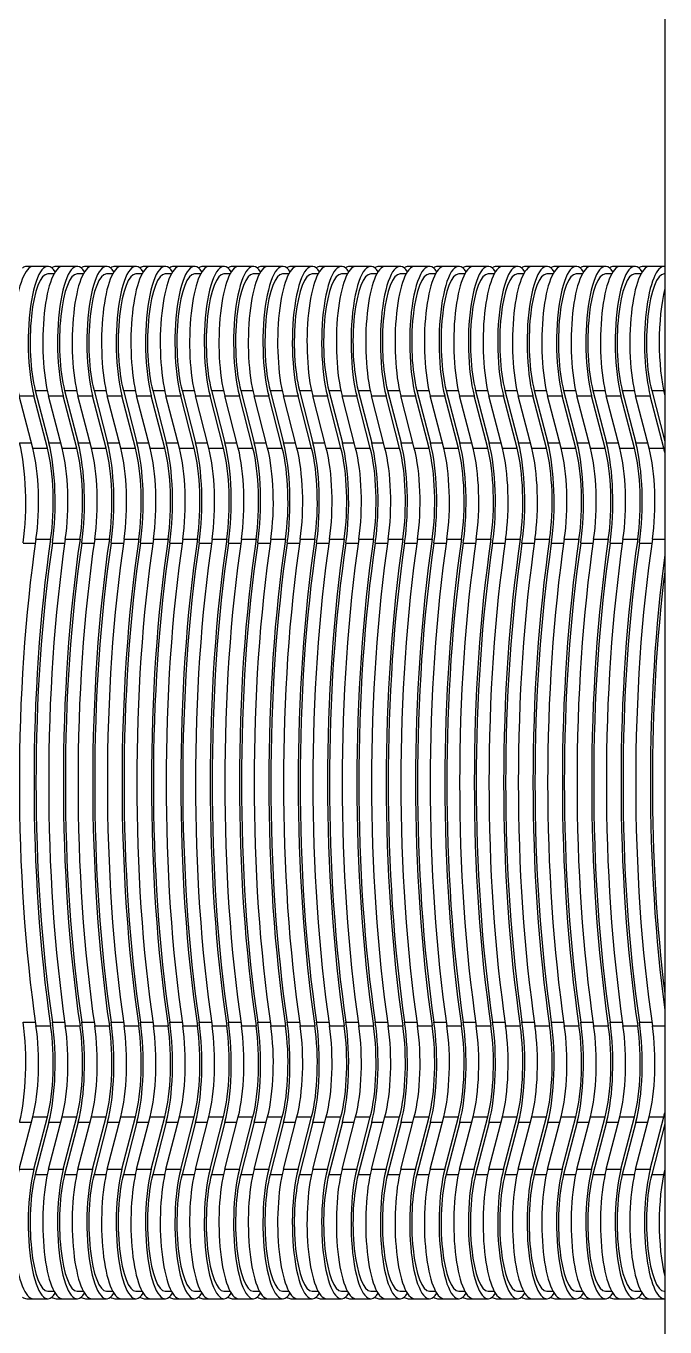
# Model space of a CAD drawing. Header units: millimetres. Extents: x 3795014 to 4300160, y 3869364 to 4016788.
# Drawn here: x 4226594.3 to 4226636.3, y 3922710.7 to 3922796.3 of the extents above; entities that cross this region are included whole.
import ezdxf

# ---------------------------------------------------------------- set-up
doc = ezdxf.new("R2010")
doc.units = ezdxf.units.MM
doc.layers.add('линия перехода', color=7, linetype='Continuous')
doc.layers.add('основная', color=7, linetype='Continuous', lineweight=50)

msp = doc.modelspace()

# ---------------------------------------------------------------- linework, layer by layer
at = {"layer": 'линия перехода', "color": 0, "linetype": 'Continuous', "lineweight": -3}
for p, q in [((4226594.881, 3922772.341), (4226595.672, 3922772.341)), ((4226596.813, 3922772.341), (4226597.604, 3922772.341)), ((4226598.744, 3922772.341), (4226599.535, 3922772.341)), ((4226600.676, 3922772.341), (4226601.467, 3922772.341)), ((4226602.608, 3922772.341), (4226603.399, 3922772.341)), ((4226604.539, 3922772.341), (4226605.33, 3922772.341)), ((4226606.471, 3922772.341), (4226607.262, 3922772.341)), ((4226608.403, 3922772.341), (4226609.194, 3922772.341)), ((4226610.334, 3922772.341), (4226611.125, 3922772.341)), ((4226612.266, 3922772.341), (4226613.057, 3922772.341)), ((4226614.198, 3922772.341), (4226614.989, 3922772.341)), ((4226616.129, 3922772.341), (4226616.92, 3922772.341)), ((4226618.061, 3922772.341), (4226618.852, 3922772.341)), ((4226619.993, 3922772.341), (4226620.784, 3922772.341)), ((4226621.924, 3922772.341), (4226622.715, 3922772.341)), ((4226623.856, 3922772.341), (4226624.647, 3922772.341)), ((4226625.788, 3922772.341), (4226626.579, 3922772.341)), ((4226627.719, 3922772.341), (4226628.51, 3922772.341)), ((4226629.651, 3922772.341), (4226630.442, 3922772.341)), ((4226631.583, 3922772.341), (4226632.374, 3922772.341)), ((4226633.514, 3922772.341), (4226634.305, 3922772.341)), ((4226635.446, 3922772.341), (4226636.237, 3922772.341)), ((4226593.824, 3922771.987), (4226594.789, 3922771.987)), ((4226595.755, 3922771.987), (4226596.721, 3922771.987)), ((4226597.687, 3922771.987), (4226598.653, 3922771.987)), ((4226599.619, 3922771.987), (4226600.584, 3922771.987)), ((4226601.55, 3922771.987), (4226602.516, 3922771.987)), ((4226603.482, 3922771.987), (4226604.448, 3922771.987)), ((4226605.414, 3922771.987), (4226606.379, 3922771.987)), ((4226607.345, 3922771.987), (4226608.311, 3922771.987)), ((4226609.277, 3922771.987), (4226610.243, 3922771.987)), ((4226611.209, 3922771.987), (4226612.174, 3922771.987)), ((4226613.14, 3922771.987), (4226614.106, 3922771.987)), ((4226615.072, 3922771.987), (4226616.038, 3922771.987)), ((4226617.004, 3922771.987), (4226617.969, 3922771.987)), ((4226618.935, 3922771.987), (4226619.901, 3922771.987)), ((4226620.867, 3922771.987), (4226621.833, 3922771.987)), ((4226622.799, 3922771.987), (4226623.764, 3922771.987)), ((4226624.73, 3922771.987), (4226625.696, 3922771.987)), ((4226626.662, 3922771.987), (4226627.628, 3922771.987)), ((4226628.594, 3922771.987), (4226629.559, 3922771.987)), ((4226630.525, 3922771.987), (4226631.491, 3922771.987)), ((4226632.457, 3922771.987), (4226633.423, 3922771.987)), ((4226634.389, 3922771.987), (4226635.354, 3922771.987)), ((4226593.84, 3922768.906), (4226594.622, 3922768.906)), ((4226595.771, 3922768.906), (4226596.554, 3922768.906)), ((4226597.703, 3922768.906), (4226598.485, 3922768.906)), ((4226599.635, 3922768.906), (4226600.417, 3922768.906)), ((4226601.566, 3922768.906), (4226602.349, 3922768.906)), ((4226603.498, 3922768.906), (4226604.28, 3922768.906)), ((4226605.43, 3922768.906), (4226606.212, 3922768.906)), ((4226607.361, 3922768.906), (4226608.144, 3922768.906)), ((4226609.293, 3922768.906), (4226610.075, 3922768.906)), ((4226611.225, 3922768.906), (4226612.007, 3922768.906)), ((4226613.156, 3922768.906), (4226613.939, 3922768.906)), ((4226615.088, 3922768.906), (4226615.87, 3922768.906)), ((4226617.02, 3922768.906), (4226617.802, 3922768.906)), ((4226618.951, 3922768.906), (4226619.734, 3922768.906)), ((4226620.883, 3922768.906), (4226621.665, 3922768.906)), ((4226622.815, 3922768.906), (4226623.597, 3922768.906)), ((4226624.746, 3922768.906), (4226625.529, 3922768.906)), ((4226626.678, 3922768.906), (4226627.461, 3922768.906)), ((4226628.61, 3922768.906), (4226629.392, 3922768.906)), ((4226630.541, 3922768.906), (4226631.324, 3922768.906)), ((4226632.473, 3922768.906), (4226633.256, 3922768.906)), ((4226634.405, 3922768.906), (4226635.187, 3922768.906)), ((4226594.714, 3922768.552), (4226595.68, 3922768.552)), ((4226596.645, 3922768.552), (4226597.611, 3922768.552)), ((4226598.577, 3922768.552), (4226599.543, 3922768.552)), ((4226600.509, 3922768.552), (4226601.475, 3922768.552)), ((4226602.44, 3922768.552), (4226603.406, 3922768.552)), ((4226604.372, 3922768.552), (4226605.338, 3922768.552)), ((4226606.304, 3922768.552), (4226607.27, 3922768.552)), ((4226608.235, 3922768.552), (4226609.201, 3922768.552)), ((4226610.167, 3922768.552), (4226611.133, 3922768.552)), ((4226612.099, 3922768.552), (4226613.065, 3922768.552)), ((4226614.03, 3922768.552), (4226614.996, 3922768.552)), ((4226615.962, 3922768.552), (4226616.928, 3922768.552)), ((4226617.894, 3922768.552), (4226618.86, 3922768.552)), ((4226619.825, 3922768.552), (4226620.791, 3922768.552)), ((4226621.757, 3922768.552), (4226622.723, 3922768.552)), ((4226623.689, 3922768.552), (4226624.655, 3922768.552)), ((4226625.62, 3922768.552), (4226626.586, 3922768.552)), ((4226627.552, 3922768.552), (4226628.518, 3922768.552)), ((4226629.484, 3922768.552), (4226630.45, 3922768.552)), ((4226631.415, 3922768.552), (4226632.381, 3922768.552)), ((4226633.347, 3922768.552), (4226634.313, 3922768.552)), ((4226635.279, 3922768.552), (4226636.245, 3922768.552)), ((4226594.072, 3922762.305), (4226594.889, 3922762.305)), ((4226594.925, 3922762.552), (4226595.891, 3922762.552)), ((4226596.003, 3922762.305), (4226596.821, 3922762.305)), ((4226596.857, 3922762.552), (4226597.822, 3922762.552)), ((4226597.935, 3922762.305), (4226598.752, 3922762.305)), ((4226598.788, 3922762.552), (4226599.754, 3922762.552)), ((4226599.867, 3922762.305), (4226600.684, 3922762.305)), ((4226600.72, 3922762.552), (4226601.686, 3922762.552)), ((4226601.798, 3922762.305), (4226602.616, 3922762.305)), ((4226602.652, 3922762.552), (4226603.617, 3922762.552)), ((4226603.73, 3922762.305), (4226604.547, 3922762.305)), ((4226604.583, 3922762.552), (4226605.549, 3922762.552)), ((4226605.662, 3922762.305), (4226606.479, 3922762.305)), ((4226606.515, 3922762.552), (4226607.481, 3922762.552)), ((4226607.593, 3922762.305), (4226608.411, 3922762.305)), ((4226608.447, 3922762.552), (4226609.412, 3922762.552)), ((4226609.525, 3922762.305), (4226610.342, 3922762.305)), ((4226610.378, 3922762.552), (4226611.344, 3922762.552)), ((4226611.457, 3922762.305), (4226612.274, 3922762.305)), ((4226612.31, 3922762.552), (4226613.276, 3922762.552)), ((4226613.388, 3922762.305), (4226614.206, 3922762.305)), ((4226614.242, 3922762.552), (4226615.207, 3922762.552)), ((4226615.32, 3922762.305), (4226616.137, 3922762.305)), ((4226616.173, 3922762.552), (4226617.139, 3922762.552)), ((4226617.252, 3922762.305), (4226618.069, 3922762.305)), ((4226618.105, 3922762.552), (4226619.071, 3922762.552)), ((4226619.184, 3922762.305), (4226620.001, 3922762.305)), ((4226620.037, 3922762.552), (4226621.002, 3922762.552)), ((4226621.115, 3922762.305), (4226621.932, 3922762.305)), ((4226621.968, 3922762.552), (4226622.934, 3922762.552)), ((4226623.047, 3922762.305), (4226623.864, 3922762.305)), ((4226623.9, 3922762.552), (4226624.866, 3922762.552)), ((4226624.979, 3922762.305), (4226625.796, 3922762.305)), ((4226625.832, 3922762.552), (4226626.797, 3922762.552)), ((4226626.91, 3922762.305), (4226627.727, 3922762.305)), ((4226627.763, 3922762.552), (4226628.729, 3922762.552)), ((4226628.842, 3922762.305), (4226629.659, 3922762.305)), ((4226629.695, 3922762.552), (4226630.661, 3922762.552)), ((4226630.774, 3922762.305), (4226631.591, 3922762.305)), ((4226631.627, 3922762.552), (4226632.592, 3922762.552)), ((4226632.705, 3922762.305), (4226633.522, 3922762.305)), ((4226633.558, 3922762.552), (4226634.524, 3922762.552)), ((4226634.637, 3922762.305), (4226635.454, 3922762.305)), ((4226635.49, 3922762.552), (4226636.312, 3922762.552)), ((4226594.072, 3922730.757), (4226594.889, 3922730.757)), ((4226594.925, 3922730.511), (4226595.891, 3922730.511)), ((4226596.003, 3922730.757), (4226596.821, 3922730.757)), ((4226596.857, 3922730.511), (4226597.822, 3922730.511)), ((4226597.935, 3922730.757), (4226598.752, 3922730.757)), ((4226598.788, 3922730.511), (4226599.754, 3922730.511)), ((4226599.867, 3922730.757), (4226600.684, 3922730.757)), ((4226600.72, 3922730.511), (4226601.686, 3922730.511)), ((4226601.798, 3922730.757), (4226602.616, 3922730.757)), ((4226602.652, 3922730.511), (4226603.617, 3922730.511)), ((4226603.73, 3922730.757), (4226604.547, 3922730.757)), ((4226604.583, 3922730.511), (4226605.549, 3922730.511)), ((4226605.662, 3922730.757), (4226606.479, 3922730.757)), ((4226606.515, 3922730.511), (4226607.481, 3922730.511)), ((4226607.593, 3922730.757), (4226608.411, 3922730.757)), ((4226608.447, 3922730.511), (4226609.412, 3922730.511)), ((4226609.525, 3922730.757), (4226610.342, 3922730.757)), ((4226610.378, 3922730.511), (4226611.344, 3922730.511)), ((4226611.457, 3922730.757), (4226612.274, 3922730.757)), ((4226612.31, 3922730.511), (4226613.276, 3922730.511)), ((4226613.388, 3922730.757), (4226614.206, 3922730.757)), ((4226614.242, 3922730.511), (4226615.207, 3922730.511)), ((4226615.32, 3922730.757), (4226616.137, 3922730.757)), ((4226616.173, 3922730.511), (4226617.139, 3922730.511)), ((4226617.252, 3922730.757), (4226618.069, 3922730.757)), ((4226618.105, 3922730.511), (4226619.071, 3922730.511)), ((4226619.184, 3922730.757), (4226620.001, 3922730.757)), ((4226620.037, 3922730.511), (4226621.002, 3922730.511)), ((4226621.115, 3922730.757), (4226621.932, 3922730.757)), ((4226621.968, 3922730.511), (4226622.934, 3922730.511)), ((4226623.047, 3922730.757), (4226623.864, 3922730.757)), ((4226623.9, 3922730.511), (4226624.866, 3922730.511)), ((4226624.979, 3922730.757), (4226625.796, 3922730.757)), ((4226625.832, 3922730.511), (4226626.797, 3922730.511)), ((4226626.91, 3922730.757), (4226627.727, 3922730.757)), ((4226627.763, 3922730.511), (4226628.729, 3922730.511)), ((4226628.842, 3922730.757), (4226629.659, 3922730.757)), ((4226629.695, 3922730.511), (4226630.661, 3922730.511)), ((4226630.774, 3922730.757), (4226631.591, 3922730.757)), ((4226631.627, 3922730.511), (4226632.592, 3922730.511)), ((4226632.705, 3922730.757), (4226633.522, 3922730.757)), ((4226633.558, 3922730.511), (4226634.524, 3922730.511)), ((4226634.637, 3922730.757), (4226635.454, 3922730.757)), ((4226635.49, 3922730.511), (4226636.312, 3922730.511)), ((4226593.84, 3922724.157), (4226594.622, 3922724.157)), ((4226594.714, 3922724.511), (4226595.68, 3922724.511)), ((4226595.771, 3922724.157), (4226596.554, 3922724.157)), ((4226596.645, 3922724.511), (4226597.611, 3922724.511)), ((4226597.703, 3922724.157), (4226598.485, 3922724.157)), ((4226598.577, 3922724.511), (4226599.543, 3922724.511)), ((4226599.635, 3922724.157), (4226600.417, 3922724.157)), ((4226600.509, 3922724.511), (4226601.475, 3922724.511)), ((4226601.566, 3922724.157), (4226602.349, 3922724.157)), ((4226602.44, 3922724.511), (4226603.406, 3922724.511)), ((4226603.498, 3922724.157), (4226604.28, 3922724.157)), ((4226604.372, 3922724.511), (4226605.338, 3922724.511)), ((4226605.43, 3922724.157), (4226606.212, 3922724.157)), ((4226606.304, 3922724.511), (4226607.27, 3922724.511)), ((4226607.361, 3922724.157), (4226608.144, 3922724.157)), ((4226608.235, 3922724.511), (4226609.201, 3922724.511)), ((4226609.293, 3922724.157), (4226610.075, 3922724.157)), ((4226610.167, 3922724.511), (4226611.133, 3922724.511)), ((4226611.225, 3922724.157), (4226612.007, 3922724.157)), ((4226612.099, 3922724.511), (4226613.065, 3922724.511)), ((4226613.156, 3922724.157), (4226613.939, 3922724.157)), ((4226614.03, 3922724.511), (4226614.996, 3922724.511)), ((4226615.088, 3922724.157), (4226615.87, 3922724.157)), ((4226615.962, 3922724.511), (4226616.928, 3922724.511)), ((4226617.02, 3922724.157), (4226617.802, 3922724.157)), ((4226617.894, 3922724.511), (4226618.86, 3922724.511)), ((4226618.951, 3922724.157), (4226619.734, 3922724.157)), ((4226619.825, 3922724.511), (4226620.791, 3922724.511)), ((4226620.883, 3922724.157), (4226621.665, 3922724.157)), ((4226621.757, 3922724.511), (4226622.723, 3922724.511)), ((4226622.815, 3922724.157), (4226623.597, 3922724.157)), ((4226623.689, 3922724.511), (4226624.655, 3922724.511)), ((4226624.746, 3922724.157), (4226625.529, 3922724.157)), ((4226625.62, 3922724.511), (4226626.586, 3922724.511)), ((4226626.678, 3922724.157), (4226627.461, 3922724.157)), ((4226627.552, 3922724.511), (4226628.518, 3922724.511)), ((4226628.61, 3922724.157), (4226629.392, 3922724.157)), ((4226629.484, 3922724.511), (4226630.45, 3922724.511)), ((4226630.541, 3922724.157), (4226631.324, 3922724.157)), ((4226631.415, 3922724.511), (4226632.381, 3922724.511)), ((4226632.473, 3922724.157), (4226633.256, 3922724.157)), ((4226633.347, 3922724.511), (4226634.313, 3922724.511)), ((4226634.405, 3922724.157), (4226635.187, 3922724.157)), ((4226635.279, 3922724.511), (4226636.245, 3922724.511)), ((4226593.824, 3922721.076), (4226594.789, 3922721.076)), ((4226594.881, 3922720.722), (4226595.672, 3922720.722)), ((4226595.755, 3922721.076), (4226596.721, 3922721.076)), ((4226596.813, 3922720.722), (4226597.604, 3922720.722)), ((4226597.687, 3922721.076), (4226598.653, 3922721.076)), ((4226598.744, 3922720.722), (4226599.535, 3922720.722)), ((4226599.619, 3922721.076), (4226600.584, 3922721.076)), ((4226600.676, 3922720.722), (4226601.467, 3922720.722)), ((4226601.55, 3922721.076), (4226602.516, 3922721.076)), ((4226602.608, 3922720.722), (4226603.399, 3922720.722)), ((4226603.482, 3922721.076), (4226604.448, 3922721.076)), ((4226604.539, 3922720.722), (4226605.33, 3922720.722)), ((4226605.414, 3922721.076), (4226606.379, 3922721.076)), ((4226606.471, 3922720.722), (4226607.262, 3922720.722)), ((4226607.345, 3922721.076), (4226608.311, 3922721.076)), ((4226608.403, 3922720.722), (4226609.194, 3922720.722)), ((4226609.277, 3922721.076), (4226610.243, 3922721.076)), ((4226610.334, 3922720.722), (4226611.125, 3922720.722)), ((4226611.209, 3922721.076), (4226612.174, 3922721.076)), ((4226612.266, 3922720.722), (4226613.057, 3922720.722)), ((4226613.14, 3922721.076), (4226614.106, 3922721.076)), ((4226614.198, 3922720.722), (4226614.989, 3922720.722)), ((4226615.072, 3922721.076), (4226616.038, 3922721.076)), ((4226616.129, 3922720.722), (4226616.92, 3922720.722)), ((4226617.004, 3922721.076), (4226617.969, 3922721.076)), ((4226618.061, 3922720.722), (4226618.852, 3922720.722)), ((4226618.935, 3922721.076), (4226619.901, 3922721.076)), ((4226619.993, 3922720.722), (4226620.784, 3922720.722)), ((4226620.867, 3922721.076), (4226621.833, 3922721.076)), ((4226621.924, 3922720.722), (4226622.715, 3922720.722)), ((4226622.799, 3922721.076), (4226623.764, 3922721.076)), ((4226623.856, 3922720.722), (4226624.647, 3922720.722)), ((4226624.73, 3922721.076), (4226625.696, 3922721.076)), ((4226625.788, 3922720.722), (4226626.579, 3922720.722)), ((4226626.662, 3922721.076), (4226627.628, 3922721.076)), ((4226627.719, 3922720.722), (4226628.51, 3922720.722)), ((4226628.594, 3922721.076), (4226629.559, 3922721.076)), ((4226629.651, 3922720.722), (4226630.442, 3922720.722)), ((4226630.525, 3922721.076), (4226631.491, 3922721.076)), ((4226631.583, 3922720.722), (4226632.374, 3922720.722)), ((4226632.457, 3922721.076), (4226633.423, 3922721.076)), ((4226633.514, 3922720.722), (4226634.305, 3922720.722)), ((4226634.389, 3922721.076), (4226635.354, 3922721.076)), ((4226635.446, 3922720.722), (4226636.237, 3922720.722))]:
    msp.add_line(p, q, dxfattribs=at)
at = {"layer": 'основная', "color": 0, "linetype": 'Continuous', "lineweight": -3}
for p, q in [((4226636.312, 3922894.531), (4226636.312, 3922698.531)), ((4226594.74, 3922780.523), (4226594.313, 3922780.523)), ((4226595.706, 3922780.523), (4226594.74, 3922780.523)), ((4226596.107, 3922780.023), (4226595.706, 3922780.023)), ((4226596.671, 3922780.523), (4226596.245, 3922780.523)), ((4226597.637, 3922780.523), (4226596.671, 3922780.523)), ((4226598.038, 3922780.023), (4226597.637, 3922780.023)), ((4226598.603, 3922780.523), (4226598.176, 3922780.523)), ((4226599.569, 3922780.523), (4226598.603, 3922780.523)), ((4226599.97, 3922780.023), (4226599.569, 3922780.023)), ((4226600.535, 3922780.523), (4226600.108, 3922780.523)), ((4226601.501, 3922780.523), (4226600.535, 3922780.523)), ((4226601.902, 3922780.023), (4226601.501, 3922780.023)), ((4226602.466, 3922780.523), (4226602.04, 3922780.523)), ((4226603.432, 3922780.523), (4226602.466, 3922780.523)), ((4226603.833, 3922780.023), (4226603.432, 3922780.023)), ((4226604.398, 3922780.523), (4226603.971, 3922780.523)), ((4226605.364, 3922780.523), (4226604.398, 3922780.523)), ((4226605.765, 3922780.023), (4226605.364, 3922780.023)), ((4226606.33, 3922780.523), (4226605.903, 3922780.523)), ((4226607.296, 3922780.523), (4226606.33, 3922780.523)), ((4226607.697, 3922780.023), (4226607.296, 3922780.023)), ((4226608.261, 3922780.523), (4226607.835, 3922780.523)), ((4226609.227, 3922780.523), (4226608.261, 3922780.523)), ((4226609.628, 3922780.023), (4226609.227, 3922780.023)), ((4226610.193, 3922780.523), (4226609.766, 3922780.523)), ((4226611.159, 3922780.523), (4226610.193, 3922780.523)), ((4226611.56, 3922780.023), (4226611.159, 3922780.023)), ((4226612.125, 3922780.523), (4226611.698, 3922780.523)), ((4226613.091, 3922780.523), (4226612.125, 3922780.523)), ((4226613.492, 3922780.023), (4226613.091, 3922780.023)), ((4226614.056, 3922780.523), (4226613.63, 3922780.523)), ((4226615.022, 3922780.523), (4226614.056, 3922780.523)), ((4226615.423, 3922780.023), (4226615.022, 3922780.023)), ((4226615.988, 3922780.523), (4226615.561, 3922780.523)), ((4226616.954, 3922780.523), (4226615.988, 3922780.523)), ((4226617.355, 3922780.023), (4226616.954, 3922780.023)), ((4226617.92, 3922780.523), (4226617.493, 3922780.523)), ((4226618.886, 3922780.523), (4226617.92, 3922780.523)), ((4226619.287, 3922780.023), (4226618.886, 3922780.023)), ((4226619.851, 3922780.523), (4226619.425, 3922780.523)), ((4226620.817, 3922780.523), (4226619.851, 3922780.523)), ((4226621.218, 3922780.023), (4226620.817, 3922780.023)), ((4226621.783, 3922780.523), (4226621.356, 3922780.523)), ((4226622.749, 3922780.523), (4226621.783, 3922780.523)), ((4226623.15, 3922780.023), (4226622.749, 3922780.023)), ((4226623.715, 3922780.523), (4226623.288, 3922780.523)), ((4226624.681, 3922780.523), (4226623.715, 3922780.523)), ((4226625.082, 3922780.023), (4226624.681, 3922780.023)), ((4226625.646, 3922780.523), (4226625.22, 3922780.523)), ((4226626.612, 3922780.523), (4226625.646, 3922780.523)), ((4226627.013, 3922780.023), (4226626.612, 3922780.023)), ((4226627.578, 3922780.523), (4226627.151, 3922780.523)), ((4226628.544, 3922780.523), (4226627.578, 3922780.523)), ((4226628.945, 3922780.023), (4226628.544, 3922780.023)), ((4226629.51, 3922780.523), (4226629.083, 3922780.523)), ((4226630.476, 3922780.523), (4226629.51, 3922780.523)), ((4226630.877, 3922780.023), (4226630.476, 3922780.023)), ((4226631.442, 3922780.523), (4226631.015, 3922780.523)), ((4226632.407, 3922780.523), (4226631.442, 3922780.523)), ((4226632.808, 3922780.023), (4226632.407, 3922780.023)), ((4226633.373, 3922780.523), (4226632.946, 3922780.523)), ((4226634.339, 3922780.523), (4226633.373, 3922780.523)), ((4226634.74, 3922780.023), (4226634.339, 3922780.023)), ((4226635.305, 3922780.523), (4226634.878, 3922780.523)), ((4226636.271, 3922780.523), (4226635.305, 3922780.523)), ((4226636.312, 3922780.023), (4226636.271, 3922780.023)), ((4226594.881, 3922772.341), (4226595.771, 3922768.906)), ((4226596.813, 3922772.341), (4226597.703, 3922768.906)), ((4226598.744, 3922772.341), (4226599.635, 3922768.906)), ((4226600.676, 3922772.341), (4226601.566, 3922768.906)), ((4226602.608, 3922772.341), (4226603.498, 3922768.906)), ((4226604.539, 3922772.341), (4226605.43, 3922768.906)), ((4226606.471, 3922772.341), (4226607.361, 3922768.906)), ((4226608.403, 3922772.341), (4226609.293, 3922768.906)), ((4226610.334, 3922772.341), (4226611.225, 3922768.906)), ((4226612.266, 3922772.341), (4226613.156, 3922768.906)), ((4226614.198, 3922772.341), (4226615.088, 3922768.906)), ((4226616.129, 3922772.341), (4226617.02, 3922768.906)), ((4226618.061, 3922772.341), (4226618.951, 3922768.906)), ((4226619.993, 3922772.341), (4226620.883, 3922768.906)), ((4226621.924, 3922772.341), (4226622.815, 3922768.906)), ((4226623.856, 3922772.341), (4226624.746, 3922768.906)), ((4226625.788, 3922772.341), (4226626.678, 3922768.906)), ((4226627.719, 3922772.341), (4226628.61, 3922768.906)), ((4226629.651, 3922772.341), (4226630.541, 3922768.906)), ((4226631.583, 3922772.341), (4226632.473, 3922768.906)), ((4226633.514, 3922772.341), (4226634.405, 3922768.906)), ((4226635.446, 3922772.341), (4226636.312, 3922769)), ((4226594.714, 3922768.552), (4226593.824, 3922771.987)), ((4226595.68, 3922768.552), (4226594.789, 3922771.987)), ((4226596.645, 3922768.552), (4226595.755, 3922771.987)), ((4226597.611, 3922768.552), (4226596.721, 3922771.987)), ((4226598.577, 3922768.552), (4226597.687, 3922771.987)), ((4226599.543, 3922768.552), (4226598.653, 3922771.987)), ((4226600.509, 3922768.552), (4226599.619, 3922771.987)), ((4226601.475, 3922768.552), (4226600.584, 3922771.987)), ((4226602.44, 3922768.552), (4226601.55, 3922771.987)), ((4226603.406, 3922768.552), (4226602.516, 3922771.987)), ((4226604.372, 3922768.552), (4226603.482, 3922771.987)), ((4226605.338, 3922768.552), (4226604.448, 3922771.987)), ((4226606.304, 3922768.552), (4226605.414, 3922771.987)), ((4226607.27, 3922768.552), (4226606.379, 3922771.987)), ((4226608.235, 3922768.552), (4226607.345, 3922771.987)), ((4226609.201, 3922768.552), (4226608.311, 3922771.987)), ((4226610.167, 3922768.552), (4226609.277, 3922771.987)), ((4226611.133, 3922768.552), (4226610.243, 3922771.987)), ((4226612.099, 3922768.552), (4226611.209, 3922771.987)), ((4226613.065, 3922768.552), (4226612.174, 3922771.987)), ((4226614.03, 3922768.552), (4226613.14, 3922771.987)), ((4226614.996, 3922768.552), (4226614.106, 3922771.987)), ((4226615.962, 3922768.552), (4226615.072, 3922771.987)), ((4226616.928, 3922768.552), (4226616.038, 3922771.987)), ((4226617.894, 3922768.552), (4226617.004, 3922771.987)), ((4226618.86, 3922768.552), (4226617.969, 3922771.987)), ((4226619.825, 3922768.552), (4226618.935, 3922771.987)), ((4226620.791, 3922768.552), (4226619.901, 3922771.987)), ((4226621.757, 3922768.552), (4226620.867, 3922771.987)), ((4226622.723, 3922768.552), (4226621.833, 3922771.987)), ((4226623.689, 3922768.552), (4226622.799, 3922771.987)), ((4226624.655, 3922768.552), (4226623.764, 3922771.987)), ((4226625.62, 3922768.552), (4226624.73, 3922771.987)), ((4226626.586, 3922768.552), (4226625.696, 3922771.987)), ((4226627.552, 3922768.552), (4226626.662, 3922771.987)), ((4226628.518, 3922768.552), (4226627.628, 3922771.987)), ((4226629.484, 3922768.552), (4226628.594, 3922771.987)), ((4226630.45, 3922768.552), (4226629.559, 3922771.987)), ((4226631.415, 3922768.552), (4226630.525, 3922771.987)), ((4226632.381, 3922768.552), (4226631.491, 3922771.987)), ((4226633.347, 3922768.552), (4226632.457, 3922771.987)), ((4226634.313, 3922768.552), (4226633.423, 3922771.987)), ((4226635.279, 3922768.552), (4226634.389, 3922771.987)), ((4226636.245, 3922768.552), (4226635.354, 3922771.987)), ((4226593.824, 3922721.076), (4226594.714, 3922724.511)), ((4226594.789, 3922721.076), (4226595.68, 3922724.511)), ((4226595.771, 3922724.157), (4226594.881, 3922720.722)), ((4226595.755, 3922721.076), (4226596.645, 3922724.511)), ((4226596.721, 3922721.076), (4226597.611, 3922724.511)), ((4226597.703, 3922724.157), (4226596.813, 3922720.722)), ((4226597.687, 3922721.076), (4226598.577, 3922724.511)), ((4226598.653, 3922721.076), (4226599.543, 3922724.511)), ((4226599.635, 3922724.157), (4226598.744, 3922720.722)), ((4226599.619, 3922721.076), (4226600.509, 3922724.511)), ((4226600.584, 3922721.076), (4226601.475, 3922724.511)), ((4226601.566, 3922724.157), (4226600.676, 3922720.722)), ((4226601.55, 3922721.076), (4226602.44, 3922724.511)), ((4226602.516, 3922721.076), (4226603.406, 3922724.511)), ((4226603.498, 3922724.157), (4226602.608, 3922720.722)), ((4226603.482, 3922721.076), (4226604.372, 3922724.511)), ((4226604.448, 3922721.076), (4226605.338, 3922724.511)), ((4226605.43, 3922724.157), (4226604.539, 3922720.722)), ((4226605.414, 3922721.076), (4226606.304, 3922724.511)), ((4226606.379, 3922721.076), (4226607.27, 3922724.511)), ((4226607.361, 3922724.157), (4226606.471, 3922720.722)), ((4226607.345, 3922721.076), (4226608.235, 3922724.511)), ((4226608.311, 3922721.076), (4226609.201, 3922724.511)), ((4226609.293, 3922724.157), (4226608.403, 3922720.722)), ((4226609.277, 3922721.076), (4226610.167, 3922724.511)), ((4226610.243, 3922721.076), (4226611.133, 3922724.511)), ((4226611.225, 3922724.157), (4226610.334, 3922720.722)), ((4226611.209, 3922721.076), (4226612.099, 3922724.511)), ((4226612.174, 3922721.076), (4226613.065, 3922724.511)), ((4226613.156, 3922724.157), (4226612.266, 3922720.722)), ((4226613.14, 3922721.076), (4226614.03, 3922724.511)), ((4226614.106, 3922721.076), (4226614.996, 3922724.511)), ((4226615.088, 3922724.157), (4226614.198, 3922720.722)), ((4226615.072, 3922721.076), (4226615.962, 3922724.511)), ((4226616.038, 3922721.076), (4226616.928, 3922724.511)), ((4226617.02, 3922724.157), (4226616.129, 3922720.722)), ((4226617.004, 3922721.076), (4226617.894, 3922724.511)), ((4226617.969, 3922721.076), (4226618.86, 3922724.511)), ((4226618.951, 3922724.157), (4226618.061, 3922720.722)), ((4226618.935, 3922721.076), (4226619.825, 3922724.511)), ((4226619.901, 3922721.076), (4226620.791, 3922724.511)), ((4226620.883, 3922724.157), (4226619.993, 3922720.722)), ((4226620.867, 3922721.076), (4226621.757, 3922724.511)), ((4226621.833, 3922721.076), (4226622.723, 3922724.511)), ((4226622.815, 3922724.157), (4226621.924, 3922720.722)), ((4226622.799, 3922721.076), (4226623.689, 3922724.511)), ((4226623.764, 3922721.076), (4226624.655, 3922724.511)), ((4226624.746, 3922724.157), (4226623.856, 3922720.722)), ((4226624.73, 3922721.076), (4226625.62, 3922724.511)), ((4226625.696, 3922721.076), (4226626.586, 3922724.511)), ((4226626.678, 3922724.157), (4226625.788, 3922720.722)), ((4226626.662, 3922721.076), (4226627.552, 3922724.511)), ((4226627.628, 3922721.076), (4226628.518, 3922724.511)), ((4226628.61, 3922724.157), (4226627.719, 3922720.722)), ((4226628.594, 3922721.076), (4226629.484, 3922724.511)), ((4226629.559, 3922721.076), (4226630.45, 3922724.511)), ((4226630.541, 3922724.157), (4226629.651, 3922720.722)), ((4226630.525, 3922721.076), (4226631.415, 3922724.511)), ((4226631.491, 3922721.076), (4226632.381, 3922724.511)), ((4226632.473, 3922724.157), (4226631.583, 3922720.722)), ((4226632.457, 3922721.076), (4226633.347, 3922724.511)), ((4226633.423, 3922721.076), (4226634.313, 3922724.511)), ((4226634.405, 3922724.157), (4226633.514, 3922720.722)), ((4226634.389, 3922721.076), (4226635.279, 3922724.511)), ((4226635.354, 3922721.076), (4226636.245, 3922724.511)), ((4226636.312, 3922724.063), (4226635.446, 3922720.722)), ((4226595.706, 3922713.04), (4226596.107, 3922713.04)), ((4226597.637, 3922713.04), (4226598.038, 3922713.04)), ((4226599.569, 3922713.04), (4226599.97, 3922713.04)), ((4226601.501, 3922713.04), (4226601.902, 3922713.04)), ((4226603.432, 3922713.04), (4226603.833, 3922713.04)), ((4226605.364, 3922713.04), (4226605.765, 3922713.04)), ((4226607.296, 3922713.04), (4226607.697, 3922713.04)), ((4226609.227, 3922713.04), (4226609.628, 3922713.04)), ((4226611.159, 3922713.04), (4226611.56, 3922713.04)), ((4226613.091, 3922713.04), (4226613.492, 3922713.04)), ((4226615.022, 3922713.04), (4226615.423, 3922713.04)), ((4226616.954, 3922713.04), (4226617.355, 3922713.04)), ((4226618.886, 3922713.04), (4226619.287, 3922713.04)), ((4226620.817, 3922713.04), (4226621.218, 3922713.04)), ((4226622.749, 3922713.04), (4226623.15, 3922713.04)), ((4226624.681, 3922713.04), (4226625.082, 3922713.04)), ((4226626.612, 3922713.04), (4226627.013, 3922713.04)), ((4226628.544, 3922713.04), (4226628.945, 3922713.04)), ((4226630.476, 3922713.04), (4226630.877, 3922713.04)), ((4226632.407, 3922713.04), (4226632.808, 3922713.04)), ((4226634.339, 3922713.04), (4226634.74, 3922713.04)), ((4226636.271, 3922713.04), (4226636.312, 3922713.04)), ((4226594.313, 3922712.54), (4226594.74, 3922712.54)), ((4226594.74, 3922712.54), (4226595.706, 3922712.54)), ((4226596.245, 3922712.54), (4226596.671, 3922712.54)), ((4226596.671, 3922712.54), (4226597.637, 3922712.54)), ((4226598.176, 3922712.54), (4226598.603, 3922712.54)), ((4226598.603, 3922712.54), (4226599.569, 3922712.54)), ((4226600.108, 3922712.54), (4226600.535, 3922712.54)), ((4226600.535, 3922712.54), (4226601.501, 3922712.54)), ((4226602.04, 3922712.54), (4226602.466, 3922712.54)), ((4226602.466, 3922712.54), (4226603.432, 3922712.54)), ((4226603.971, 3922712.54), (4226604.398, 3922712.54)), ((4226604.398, 3922712.54), (4226605.364, 3922712.54)), ((4226605.903, 3922712.54), (4226606.33, 3922712.54)), ((4226606.33, 3922712.54), (4226607.296, 3922712.54)), ((4226607.835, 3922712.54), (4226608.261, 3922712.54)), ((4226608.261, 3922712.54), (4226609.227, 3922712.54)), ((4226609.766, 3922712.54), (4226610.193, 3922712.54)), ((4226610.193, 3922712.54), (4226611.159, 3922712.54)), ((4226611.698, 3922712.54), (4226612.125, 3922712.54)), ((4226612.125, 3922712.54), (4226613.091, 3922712.54)), ((4226613.63, 3922712.54), (4226614.056, 3922712.54)), ((4226614.056, 3922712.54), (4226615.022, 3922712.54)), ((4226615.561, 3922712.54), (4226615.988, 3922712.54)), ((4226615.988, 3922712.54), (4226616.954, 3922712.54)), ((4226617.493, 3922712.54), (4226617.92, 3922712.54)), ((4226617.92, 3922712.54), (4226618.886, 3922712.54)), ((4226619.425, 3922712.54), (4226619.851, 3922712.54)), ((4226619.851, 3922712.54), (4226620.817, 3922712.54)), ((4226621.356, 3922712.54), (4226621.783, 3922712.54)), ((4226621.783, 3922712.54), (4226622.749, 3922712.54)), ((4226623.288, 3922712.54), (4226623.715, 3922712.54)), ((4226623.715, 3922712.54), (4226624.681, 3922712.54)), ((4226625.22, 3922712.54), (4226625.646, 3922712.54)), ((4226625.646, 3922712.54), (4226626.612, 3922712.54)), ((4226627.151, 3922712.54), (4226627.578, 3922712.54)), ((4226627.578, 3922712.54), (4226628.544, 3922712.54)), ((4226629.083, 3922712.54), (4226629.51, 3922712.54)), ((4226629.51, 3922712.54), (4226630.476, 3922712.54)), ((4226631.015, 3922712.54), (4226631.442, 3922712.54)), ((4226631.442, 3922712.54), (4226632.407, 3922712.54)), ((4226632.946, 3922712.54), (4226633.373, 3922712.54)), ((4226633.373, 3922712.54), (4226634.339, 3922712.54)), ((4226634.878, 3922712.54), (4226635.305, 3922712.54)), ((4226635.305, 3922712.54), (4226636.271, 3922712.54))]:
    msp.add_line(p, q, dxfattribs=at)
for centre, major_axis, start_param, end_param in [((4226595.706, 3922775.523), (0, -5), 2.759692, 5.497787), ((4226597.637, 3922775.523), (0, -5), 2.759692, 5.497787), ((4226599.569, 3922775.523), (0, -5), 2.759692, 5.497787), ((4226601.501, 3922775.523), (0, -5), 2.759692, 5.497787), ((4226603.432, 3922775.523), (0, -5), 2.759692, 5.497787), ((4226605.364, 3922775.523), (0, -5), 2.759692, 5.497787), ((4226607.296, 3922775.523), (0, -5), 2.759692, 5.497787), ((4226609.227, 3922775.523), (0, -5), 2.759692, 5.497787), ((4226611.159, 3922775.523), (0, -5), 2.759692, 5.497787), ((4226613.091, 3922775.523), (0, -5), 2.759692, 5.497787), ((4226615.022, 3922775.523), (0, -5), 2.759692, 5.497787), ((4226616.954, 3922775.523), (0, -5), 2.759692, 5.497787), ((4226618.886, 3922775.523), (0, -5), 2.759692, 5.497787), ((4226620.817, 3922775.523), (0, -5), 2.759692, 5.497787), ((4226622.749, 3922775.523), (0, -5), 2.759692, 5.497787), ((4226624.681, 3922775.523), (0, -5), 2.759692, 5.497787), ((4226626.612, 3922775.523), (0, -5), 2.759692, 5.497787), ((4226628.544, 3922775.523), (0, -5), 2.759692, 5.497787), ((4226630.476, 3922775.523), (0, -5), 2.759692, 5.497787), ((4226632.407, 3922775.523), (0, -5), 2.759692, 5.497787), ((4226634.339, 3922775.523), (0, -5), 2.759692, 5.497787), ((4226636.271, 3922775.523), (0, -5), 3.109781, 5.497787), ((4226594.74, 3922775.523), (0, -5), 3.141593, 5.497787), ((4226594.313, 3922775.523), (0, -5), 3.141593, 3.351128), ((4226595.706, 3922775.523), (0, -4.5), 3.141593, 5.497787), ((4226596.671, 3922775.523), (0, -5), 3.141593, 5.497787), ((4226596.245, 3922775.523), (0, -5), 3.141593, 3.351128), ((4226597.637, 3922775.523), (0, -4.5), 3.141593, 5.497787), ((4226598.603, 3922775.523), (0, -5), 3.141593, 5.497787), ((4226598.176, 3922775.523), (0, -5), 3.141593, 3.351128), ((4226599.569, 3922775.523), (0, -4.5), 3.141593, 5.497787), ((4226600.535, 3922775.523), (0, -5), 3.141593, 5.497787), ((4226600.108, 3922775.523), (0, -5), 3.141593, 3.351128), ((4226601.501, 3922775.523), (0, -4.5), 3.141593, 5.497787), ((4226602.466, 3922775.523), (0, -5), 3.141593, 5.497787), ((4226602.04, 3922775.523), (0, -5), 3.141593, 3.351128), ((4226603.432, 3922775.523), (0, -4.5), 3.141593, 5.497787), ((4226604.398, 3922775.523), (0, -5), 3.141593, 5.497787), ((4226603.971, 3922775.523), (0, -5), 3.141593, 3.351128), ((4226605.364, 3922775.523), (0, -4.5), 3.141593, 5.497787), ((4226606.33, 3922775.523), (0, -5), 3.141593, 5.497787), ((4226605.903, 3922775.523), (0, -5), 3.141593, 3.351128), ((4226607.296, 3922775.523), (0, -4.5), 3.141593, 5.497787), ((4226608.261, 3922775.523), (0, -5), 3.141593, 5.497787), ((4226607.835, 3922775.523), (0, -5), 3.141593, 3.351128), ((4226609.227, 3922775.523), (0, -4.5), 3.141593, 5.497787), ((4226610.193, 3922775.523), (0, -5), 3.141593, 5.497787), ((4226609.766, 3922775.523), (0, -5), 3.141593, 3.351128), ((4226611.159, 3922775.523), (0, -4.5), 3.141593, 5.497787), ((4226612.125, 3922775.523), (0, -5), 3.141593, 5.497787), ((4226611.698, 3922775.523), (0, -5), 3.141593, 3.351128), ((4226613.091, 3922775.523), (0, -4.5), 3.141593, 5.497787), ((4226614.056, 3922775.523), (0, -5), 3.141593, 5.497787), ((4226613.63, 3922775.523), (0, -5), 3.141593, 3.351128), ((4226615.022, 3922775.523), (0, -4.5), 3.141593, 5.497787), ((4226615.988, 3922775.523), (0, -5), 3.141593, 5.497787), ((4226615.561, 3922775.523), (0, -5), 3.141593, 3.351128), ((4226616.954, 3922775.523), (0, -4.5), 3.141593, 5.497787), ((4226617.92, 3922775.523), (0, -5), 3.141593, 5.497787), ((4226617.493, 3922775.523), (0, -5), 3.141593, 3.351128), ((4226618.886, 3922775.523), (0, -4.5), 3.141593, 5.497787), ((4226619.851, 3922775.523), (0, -5), 3.141593, 5.497787), ((4226619.425, 3922775.523), (0, -5), 3.141593, 3.351128), ((4226620.817, 3922775.523), (0, -4.5), 3.141593, 5.497787), ((4226621.783, 3922775.523), (0, -5), 3.141593, 5.497787), ((4226621.356, 3922775.523), (0, -5), 3.141593, 3.351128), ((4226622.749, 3922775.523), (0, -4.5), 3.141593, 5.497787), ((4226623.715, 3922775.523), (0, -5), 3.141593, 5.497787), ((4226623.288, 3922775.523), (0, -5), 3.141593, 3.351128), ((4226624.681, 3922775.523), (0, -4.5), 3.141593, 5.497787), ((4226625.646, 3922775.523), (0, -5), 3.141593, 5.497787), ((4226625.22, 3922775.523), (0, -5), 3.141593, 3.351128), ((4226626.612, 3922775.523), (0, -4.5), 3.141593, 5.497787), ((4226627.578, 3922775.523), (0, -5), 3.141593, 5.497787), ((4226627.151, 3922775.523), (0, -5), 3.141593, 3.351128), ((4226628.544, 3922775.523), (0, -4.5), 3.141593, 5.497787), ((4226629.51, 3922775.523), (0, -5), 3.141593, 5.497787), ((4226629.083, 3922775.523), (0, -5), 3.141593, 3.351128), ((4226630.476, 3922775.523), (0, -4.5), 3.141593, 5.497787), ((4226631.442, 3922775.523), (0, -5), 3.141593, 5.497787), ((4226631.015, 3922775.523), (0, -5), 3.141593, 3.351128), ((4226632.407, 3922775.523), (0, -4.5), 3.141593, 5.497787), ((4226633.373, 3922775.523), (0, -5), 3.141593, 5.497787), ((4226632.946, 3922775.523), (0, -5), 3.141593, 3.351128), ((4226634.339, 3922775.523), (0, -4.5), 3.141593, 5.497787), ((4226635.305, 3922775.523), (0, -5), 3.141593, 5.497787), ((4226634.878, 3922775.523), (0, -5), 3.141593, 3.351128), ((4226636.271, 3922775.523), (0, -4.5), 3.141593, 5.497787), ((4226637.237, 3922775.523), (0, -5), 3.926991, 5.497787), ((4226592.832, 3922765.017), (0, 5.5), 4.196924, 5.497787), ((4226594.763, 3922765.017), (0, 5.5), 4.196924, 5.497787), ((4226596.695, 3922765.017), (0, 5.5), 4.196924, 5.497787), ((4226598.627, 3922765.017), (0, 5.5), 4.196924, 5.497787), ((4226600.558, 3922765.017), (0, 5.5), 4.196924, 5.497787), ((4226602.49, 3922765.017), (0, 5.5), 4.196924, 5.497787), ((4226604.422, 3922765.017), (0, 5.5), 4.196924, 5.497787), ((4226606.353, 3922765.017), (0, 5.5), 4.196924, 5.497787), ((4226608.285, 3922765.017), (0, 5.5), 4.196924, 5.497787), ((4226610.217, 3922765.017), (0, 5.5), 4.196924, 5.497787), ((4226612.148, 3922765.017), (0, 5.5), 4.196924, 5.497787), ((4226614.08, 3922765.017), (0, 5.5), 4.196924, 5.497787), ((4226616.012, 3922765.017), (0, 5.5), 4.196924, 5.497787), ((4226617.943, 3922765.017), (0, 5.5), 4.196924, 5.497787), ((4226619.875, 3922765.017), (0, 5.5), 4.196924, 5.497787), ((4226621.807, 3922765.017), (0, 5.5), 4.196924, 5.497787), ((4226623.738, 3922765.017), (0, 5.5), 4.196924, 5.497787), ((4226625.67, 3922765.017), (0, 5.5), 4.196924, 5.497787), ((4226627.602, 3922765.017), (0, 5.5), 4.196924, 5.497787), ((4226629.533, 3922765.017), (0, 5.5), 4.196924, 5.497787), ((4226631.465, 3922765.017), (0, 5.5), 4.196924, 5.497787), ((4226633.397, 3922765.017), (0, 5.5), 4.196924, 5.497787), ((4226593.797, 3922765.017), (0, -5), 1.055331, 2.356194), ((4226594.763, 3922765.017), (0, -5), 1.055331, 2.356194), ((4226595.729, 3922765.017), (0, -5), 1.055331, 2.356194), ((4226596.695, 3922765.017), (0, -5), 1.055331, 2.356194), ((4226597.661, 3922765.017), (0, -5), 1.055331, 2.356194), ((4226598.627, 3922765.017), (0, -5), 1.055331, 2.356194), ((4226599.592, 3922765.017), (0, -5), 1.055331, 2.356194), ((4226600.558, 3922765.017), (0, -5), 1.055331, 2.356194), ((4226601.524, 3922765.017), (0, -5), 1.055331, 2.356194), ((4226602.49, 3922765.017), (0, -5), 1.055331, 2.356194), ((4226603.456, 3922765.017), (0, -5), 1.055331, 2.356194), ((4226604.422, 3922765.017), (0, -5), 1.055331, 2.356194), ((4226605.387, 3922765.017), (0, -5), 1.055331, 2.356194), ((4226606.353, 3922765.017), (0, -5), 1.055331, 2.356194), ((4226607.319, 3922765.017), (0, -5), 1.055331, 2.356194), ((4226608.285, 3922765.017), (0, -5), 1.055331, 2.356194), ((4226609.251, 3922765.017), (0, -5), 1.055331, 2.356194), ((4226610.217, 3922765.017), (0, -5), 1.055331, 2.356194), ((4226611.183, 3922765.017), (0, -5), 1.055331, 2.356194), ((4226612.148, 3922765.017), (0, -5), 1.055331, 2.356194), ((4226613.114, 3922765.017), (0, -5), 1.055331, 2.356194), ((4226614.08, 3922765.017), (0, -5), 1.055331, 2.356194), ((4226615.046, 3922765.017), (0, -5), 1.055331, 2.356194), ((4226616.012, 3922765.017), (0, -5), 1.055331, 2.356194), ((4226616.978, 3922765.017), (0, -5), 1.055331, 2.356194), ((4226617.943, 3922765.017), (0, -5), 1.055331, 2.356194), ((4226618.909, 3922765.017), (0, -5), 1.055331, 2.356194), ((4226619.875, 3922765.017), (0, -5), 1.055331, 2.356194), ((4226620.841, 3922765.017), (0, -5), 1.055331, 2.356194), ((4226621.807, 3922765.017), (0, -5), 1.055331, 2.356194), ((4226622.773, 3922765.017), (0, -5), 1.055331, 2.356194), ((4226623.738, 3922765.017), (0, -5), 1.055331, 2.356194), ((4226624.704, 3922765.017), (0, -5), 1.055331, 2.356194), ((4226625.67, 3922765.017), (0, -5), 1.055331, 2.356194), ((4226626.636, 3922765.017), (0, -5), 1.055331, 2.356194), ((4226627.602, 3922765.017), (0, -5), 1.055331, 2.356194), ((4226628.568, 3922765.017), (0, -5), 1.055331, 2.356194), ((4226629.533, 3922765.017), (0, -5), 1.055331, 2.356194), ((4226630.499, 3922765.017), (0, -5), 1.055331, 2.356194), ((4226631.465, 3922765.017), (0, -5), 1.055331, 2.356194), ((4226632.431, 3922765.017), (0, -5), 1.055331, 2.356194), ((4226633.397, 3922765.017), (0, -5), 1.055331, 2.356194), ((4226634.363, 3922765.017), (0, -5), 1.055331, 2.356194), ((4226635.328, 3922765.017), (0, -5), -4.003378, -3.926991), ((4226602.253, 3922746.531), (0, -32.5), 4.196924, 5.227854), ((4226603.219, 3922746.531), (0, -32.5), 4.196924, 5.227854), ((4226603.219, 3922746.531), (0, 32), 1.055331, 2.086262), ((4226604.185, 3922746.531), (0, -32.5), 4.196924, 5.227854), ((4226605.151, 3922746.531), (0, -32.5), 4.196924, 5.227854), ((4226605.151, 3922746.531), (0, 32), 1.055331, 2.086262), ((4226606.116, 3922746.531), (0, -32.5), 4.196924, 5.227854), ((4226607.082, 3922746.531), (0, -32.5), 4.196924, 5.227854), ((4226607.082, 3922746.531), (0, 32), 1.055331, 2.086262), ((4226608.048, 3922746.531), (0, -32.5), 4.196924, 5.227854), ((4226609.014, 3922746.531), (0, -32.5), 4.196924, 5.227854), ((4226609.014, 3922746.531), (0, 32), 1.055331, 2.086262), ((4226609.98, 3922746.531), (0, -32.5), 4.196924, 5.227854), ((4226610.946, 3922746.531), (0, -32.5), 4.196924, 5.227854), ((4226610.946, 3922746.531), (0, 32), 1.055331, 2.086262), ((4226611.911, 3922746.531), (0, -32.5), 4.196924, 5.227854), ((4226612.877, 3922746.531), (0, -32.5), 4.196924, 5.227854), ((4226612.877, 3922746.531), (0, 32), 1.055331, 2.086262), ((4226613.843, 3922746.531), (0, -32.5), 4.196924, 5.227854), ((4226614.809, 3922746.531), (0, -32.5), 4.196924, 5.227854), ((4226614.809, 3922746.531), (0, 32), 1.055331, 2.086262), ((4226615.775, 3922746.531), (0, -32.5), 4.196924, 5.227854), ((4226616.741, 3922746.531), (0, -32.5), 4.196924, 5.227854), ((4226616.741, 3922746.531), (0, 32), 1.055331, 2.086262), ((4226617.706, 3922746.531), (0, -32.5), 4.196924, 5.227854), ((4226618.672, 3922746.531), (0, -32.5), 4.196924, 5.227854), ((4226618.672, 3922746.531), (0, 32), 1.055331, 2.086262), ((4226619.638, 3922746.531), (0, -32.5), 4.196924, 5.227854), ((4226620.604, 3922746.531), (0, -32.5), 4.196924, 5.227854), ((4226620.604, 3922746.531), (0, 32), 1.055331, 2.086262), ((4226621.57, 3922746.531), (0, -32.5), 4.196924, 5.227854), ((4226622.536, 3922746.531), (0, -32.5), 4.196924, 5.227854), ((4226622.536, 3922746.531), (0, 32), 1.055331, 2.086262), ((4226623.501, 3922746.531), (0, -32.5), 4.196924, 5.227854), ((4226624.467, 3922746.531), (0, -32.5), 4.196924, 5.227854), ((4226624.467, 3922746.531), (0, 32), 1.055331, 2.086262), ((4226625.433, 3922746.531), (0, -32.5), 4.196924, 5.227854), ((4226626.399, 3922746.531), (0, -32.5), 4.196924, 5.227854), ((4226626.399, 3922746.531), (0, 32), 1.055331, 2.086262), ((4226627.365, 3922746.531), (0, -32.5), 4.196924, 5.227854), ((4226628.331, 3922746.531), (0, -32.5), 4.196924, 5.227854), ((4226628.331, 3922746.531), (0, 32), 1.055331, 2.086262), ((4226629.296, 3922746.531), (0, -32.5), 4.196924, 5.227854), ((4226630.262, 3922746.531), (0, -32.5), 4.196924, 5.227854), ((4226630.262, 3922746.531), (0, 32), 1.055331, 2.086262), ((4226631.228, 3922746.531), (0, -32.5), 4.196924, 5.227854), ((4226632.194, 3922746.531), (0, -32.5), 4.196924, 5.227854), ((4226632.194, 3922746.531), (0, 32), 1.055331, 2.086262), ((4226633.16, 3922746.531), (0, -32.5), 4.196924, 5.227854), ((4226634.126, 3922746.531), (0, -32.5), 4.196924, 5.227854), ((4226634.126, 3922746.531), (0, 32), 1.055331, 2.086262), ((4226635.091, 3922746.531), (0, -32.5), 4.196924, 5.227854), ((4226636.057, 3922746.531), (0, -32.5), 4.196924, 5.227854), ((4226636.057, 3922746.531), (0, 32), 1.055331, 2.086262), ((4226637.023, 3922746.531), (0, -32.5), 4.196924, 5.227854), ((4226637.989, 3922746.531), (0, -32.5), 4.196924, 5.227854), ((4226637.989, 3922746.531), (0, 32), 1.055331, 2.086262), ((4226638.955, 3922746.531), (0, -32.5), 4.196924, 5.227854), ((4226639.921, 3922746.531), (0, -32.5), 4.196924, 5.227854), ((4226639.921, 3922746.531), (0, 32), 1.055331, 2.086262), ((4226640.886, 3922746.531), (0, -32.5), 4.196924, 5.227854), ((4226641.852, 3922746.531), (0, -32.5), 4.196924, 5.227854), ((4226641.852, 3922746.531), (0, 32), 1.055331, 2.086262), ((4226642.818, 3922746.531), (0, -32.5), 4.196924, 5.227854), ((4226643.784, 3922746.531), (0, -32.5), 4.232723, 5.192055), ((4226643.784, 3922746.531), (0, 32), 1.122094, 2.019498), ((4226592.832, 3922728.046), (0, 5.5), 3.926991, 5.227854), ((4226593.797, 3922728.046), (0, -5), 0.785398, 2.086262), ((4226594.763, 3922728.046), (0, -5), 0.785398, 2.086262), ((4226594.763, 3922728.046), (0, 5.5), 3.926991, 5.227854), ((4226595.729, 3922728.046), (0, -5), 0.785398, 2.086262), ((4226596.695, 3922728.046), (0, -5), 0.785398, 2.086262), ((4226596.695, 3922728.046), (0, 5.5), 3.926991, 5.227854), ((4226597.661, 3922728.046), (0, -5), 0.785398, 2.086262), ((4226598.627, 3922728.046), (0, -5), 0.785398, 2.086262), ((4226598.627, 3922728.046), (0, 5.5), 3.926991, 5.227854), ((4226599.592, 3922728.046), (0, -5), 0.785398, 2.086262), ((4226600.558, 3922728.046), (0, -5), 0.785398, 2.086262), ((4226600.558, 3922728.046), (0, 5.5), 3.926991, 5.227854), ((4226601.524, 3922728.046), (0, -5), 0.785398, 2.086262), ((4226602.49, 3922728.046), (0, -5), 0.785398, 2.086262), ((4226602.49, 3922728.046), (0, 5.5), 3.926991, 5.227854), ((4226603.456, 3922728.046), (0, -5), 0.785398, 2.086262), ((4226604.422, 3922728.046), (0, -5), 0.785398, 2.086262), ((4226604.422, 3922728.046), (0, 5.5), 3.926991, 5.227854), ((4226605.387, 3922728.046), (0, -5), 0.785398, 2.086262), ((4226606.353, 3922728.046), (0, -5), 0.785398, 2.086262), ((4226606.353, 3922728.046), (0, 5.5), 3.926991, 5.227854), ((4226607.319, 3922728.046), (0, -5), 0.785398, 2.086262), ((4226608.285, 3922728.046), (0, -5), 0.785398, 2.086262), ((4226608.285, 3922728.046), (0, 5.5), 3.926991, 5.227854), ((4226609.251, 3922728.046), (0, -5), 0.785398, 2.086262), ((4226610.217, 3922728.046), (0, -5), 0.785398, 2.086262), ((4226610.217, 3922728.046), (0, 5.5), 3.926991, 5.227854), ((4226611.183, 3922728.046), (0, -5), 0.785398, 2.086262), ((4226612.148, 3922728.046), (0, -5), 0.785398, 2.086262), ((4226612.148, 3922728.046), (0, 5.5), 3.926991, 5.227854), ((4226613.114, 3922728.046), (0, -5), 0.785398, 2.086262), ((4226614.08, 3922728.046), (0, -5), 0.785398, 2.086262), ((4226614.08, 3922728.046), (0, 5.5), 3.926991, 5.227854), ((4226615.046, 3922728.046), (0, -5), 0.785398, 2.086262), ((4226616.012, 3922728.046), (0, -5), 0.785398, 2.086262), ((4226616.012, 3922728.046), (0, 5.5), 3.926991, 5.227854), ((4226616.978, 3922728.046), (0, -5), 0.785398, 2.086262), ((4226617.943, 3922728.046), (0, -5), 0.785398, 2.086262), ((4226617.943, 3922728.046), (0, 5.5), 3.926991, 5.227854), ((4226618.909, 3922728.046), (0, -5), 0.785398, 2.086262), ((4226619.875, 3922728.046), (0, -5), 0.785398, 2.086262), ((4226619.875, 3922728.046), (0, 5.5), 3.926991, 5.227854), ((4226620.841, 3922728.046), (0, -5), 0.785398, 2.086262), ((4226621.807, 3922728.046), (0, -5), 0.785398, 2.086262), ((4226621.807, 3922728.046), (0, 5.5), 3.926991, 5.227854), ((4226622.773, 3922728.046), (0, -5), 0.785398, 2.086262), ((4226623.738, 3922728.046), (0, -5), 0.785398, 2.086262), ((4226623.738, 3922728.046), (0, 5.5), 3.926991, 5.227854), ((4226624.704, 3922728.046), (0, -5), 0.785398, 2.086262), ((4226625.67, 3922728.046), (0, -5), 0.785398, 2.086262), ((4226625.67, 3922728.046), (0, 5.5), 3.926991, 5.227854), ((4226626.636, 3922728.046), (0, -5), 0.785398, 2.086262), ((4226627.602, 3922728.046), (0, -5), 0.785398, 2.086262), ((4226627.602, 3922728.046), (0, 5.5), 3.926991, 5.227854), ((4226628.568, 3922728.046), (0, -5), 0.785398, 2.086262), ((4226629.533, 3922728.046), (0, -5), 0.785398, 2.086262), ((4226629.533, 3922728.046), (0, 5.5), 3.926991, 5.227854), ((4226630.499, 3922728.046), (0, -5), 0.785398, 2.086262), ((4226631.465, 3922728.046), (0, -5), 0.785398, 2.086262), ((4226631.465, 3922728.046), (0, 5.5), 3.926991, 5.227854), ((4226632.431, 3922728.046), (0, -5), 0.785398, 2.086262), ((4226633.397, 3922728.046), (0, -5), 0.785398, 2.086262), ((4226633.397, 3922728.046), (0, 5.5), 3.926991, 5.227854), ((4226634.363, 3922728.046), (0, -5), 0.785398, 2.086262), ((4226635.328, 3922728.046), (0, -5), 0.785398, 0.861785), ((4226594.74, 3922717.54), (0, 5), 0.785398, 3.141593), ((4226595.706, 3922717.54), (0, 5), 0.785398, 3.523493), ((4226595.706, 3922717.54), (0, 4.5), 0.785398, 3.141593), ((4226596.671, 3922717.54), (0, 5), 0.785398, 3.141593), ((4226597.637, 3922717.54), (0, 5), 0.785398, 3.523493), ((4226597.637, 3922717.54), (0, 4.5), 0.785398, 3.141593), ((4226598.603, 3922717.54), (0, 5), 0.785398, 3.141593), ((4226599.569, 3922717.54), (0, 5), 0.785398, 3.523493), ((4226599.569, 3922717.54), (0, 4.5), 0.785398, 3.141593), ((4226600.535, 3922717.54), (0, 5), 0.785398, 3.141593), ((4226601.501, 3922717.54), (0, 5), 0.785398, 3.523493), ((4226601.501, 3922717.54), (0, 4.5), 0.785398, 3.141593), ((4226602.466, 3922717.54), (0, 5), 0.785398, 3.141593), ((4226603.432, 3922717.54), (0, 5), 0.785398, 3.523493), ((4226603.432, 3922717.54), (0, 4.5), 0.785398, 3.141593), ((4226604.398, 3922717.54), (0, 5), 0.785398, 3.141593), ((4226605.364, 3922717.54), (0, 5), 0.785398, 3.523493), ((4226605.364, 3922717.54), (0, 4.5), 0.785398, 3.141593), ((4226606.33, 3922717.54), (0, 5), 0.785398, 3.141593), ((4226607.296, 3922717.54), (0, 5), 0.785398, 3.523493), ((4226607.296, 3922717.54), (0, 4.5), 0.785398, 3.141593), ((4226608.261, 3922717.54), (0, 5), 0.785398, 3.141593), ((4226609.227, 3922717.54), (0, 5), 0.785398, 3.523493), ((4226609.227, 3922717.54), (0, 4.5), 0.785398, 3.141593), ((4226610.193, 3922717.54), (0, 5), 0.785398, 3.141593), ((4226611.159, 3922717.54), (0, 5), 0.785398, 3.523493), ((4226611.159, 3922717.54), (0, 4.5), 0.785398, 3.141593), ((4226612.125, 3922717.54), (0, 5), 0.785398, 3.141593), ((4226613.091, 3922717.54), (0, 5), 0.785398, 3.523493), ((4226613.091, 3922717.54), (0, 4.5), 0.785398, 3.141593), ((4226614.056, 3922717.54), (0, 5), 0.785398, 3.141593), ((4226615.022, 3922717.54), (0, 5), 0.785398, 3.523493), ((4226615.022, 3922717.54), (0, 4.5), 0.785398, 3.141593), ((4226615.988, 3922717.54), (0, 5), 0.785398, 3.141593), ((4226616.954, 3922717.54), (0, 5), 0.785398, 3.523493), ((4226616.954, 3922717.54), (0, 4.5), 0.785398, 3.141593), ((4226617.92, 3922717.54), (0, 5), 0.785398, 3.141593), ((4226618.886, 3922717.54), (0, 5), 0.785398, 3.523493), ((4226618.886, 3922717.54), (0, 4.5), 0.785398, 3.141593), ((4226619.851, 3922717.54), (0, 5), 0.785398, 3.141593), ((4226620.817, 3922717.54), (0, 5), 0.785398, 3.523493), ((4226620.817, 3922717.54), (0, 4.5), 0.785398, 3.141593), ((4226621.783, 3922717.54), (0, 5), 0.785398, 3.141593), ((4226622.749, 3922717.54), (0, 5), 0.785398, 3.523493), ((4226622.749, 3922717.54), (0, 4.5), 0.785398, 3.141593), ((4226623.715, 3922717.54), (0, 5), 0.785398, 3.141593), ((4226624.681, 3922717.54), (0, 5), 0.785398, 3.523493), ((4226624.681, 3922717.54), (0, 4.5), 0.785398, 3.141593), ((4226625.646, 3922717.54), (0, 5), 0.785398, 3.141593), ((4226626.612, 3922717.54), (0, 5), 0.785398, 3.523493), ((4226626.612, 3922717.54), (0, 4.5), 0.785398, 3.141593), ((4226627.578, 3922717.54), (0, 5), 0.785398, 3.141593), ((4226628.544, 3922717.54), (0, 5), 0.785398, 3.523493), ((4226628.544, 3922717.54), (0, 4.5), 0.785398, 3.141593), ((4226629.51, 3922717.54), (0, 5), 0.785398, 3.141593), ((4226630.476, 3922717.54), (0, 5), 0.785398, 3.523493), ((4226630.476, 3922717.54), (0, 4.5), 0.785398, 3.141593), ((4226631.442, 3922717.54), (0, 5), 0.785398, 3.141593), ((4226632.407, 3922717.54), (0, 5), 0.785398, 3.523493), ((4226632.407, 3922717.54), (0, 4.5), 0.785398, 3.141593), ((4226633.373, 3922717.54), (0, 5), 0.785398, 3.141593), ((4226634.339, 3922717.54), (0, 5), 0.785398, 3.523493), ((4226634.339, 3922717.54), (0, 4.5), 0.785398, 3.141593), ((4226635.305, 3922717.54), (0, 5), 0.785398, 3.141593), ((4226636.271, 3922717.54), (0, 5), 0.785398, 3.173404), ((4226636.271, 3922717.54), (0, 4.5), 0.785398, 3.141593), ((4226637.237, 3922717.54), (0, 5), 0.785398, 2.356194), ((4226594.313, 3922717.54), (0, 5), 2.932057, 3.141593), ((4226596.245, 3922717.54), (0, 5), 2.932057, 3.141593), ((4226598.176, 3922717.54), (0, 5), 2.932057, 3.141593), ((4226600.108, 3922717.54), (0, 5), 2.932057, 3.141593), ((4226602.04, 3922717.54), (0, 5), 2.932057, 3.141593), ((4226603.971, 3922717.54), (0, 5), 2.932057, 3.141593), ((4226605.903, 3922717.54), (0, 5), 2.932057, 3.141593), ((4226607.835, 3922717.54), (0, 5), 2.932057, 3.141593), ((4226609.766, 3922717.54), (0, 5), 2.932057, 3.141593), ((4226611.698, 3922717.54), (0, 5), 2.932057, 3.141593), ((4226613.63, 3922717.54), (0, 5), 2.932057, 3.141593), ((4226615.561, 3922717.54), (0, 5), 2.932057, 3.141593), ((4226617.493, 3922717.54), (0, 5), 2.932057, 3.141593), ((4226619.425, 3922717.54), (0, 5), 2.932057, 3.141593), ((4226621.356, 3922717.54), (0, 5), 2.932057, 3.141593), ((4226623.288, 3922717.54), (0, 5), 2.932057, 3.141593), ((4226625.22, 3922717.54), (0, 5), 2.932057, 3.141593), ((4226627.151, 3922717.54), (0, 5), 2.932057, 3.141593), ((4226629.083, 3922717.54), (0, 5), 2.932057, 3.141593), ((4226631.015, 3922717.54), (0, 5), 2.932057, 3.141593), ((4226632.946, 3922717.54), (0, 5), 2.932057, 3.141593), ((4226634.878, 3922717.54), (0, 5), 2.932057, 3.141593)]:
    msp.add_ellipse(centre, major_axis=major_axis, ratio=0.259156, start_param=start_param, end_param=end_param, dxfattribs=at)

doc.saveas('drawing.dxf')
